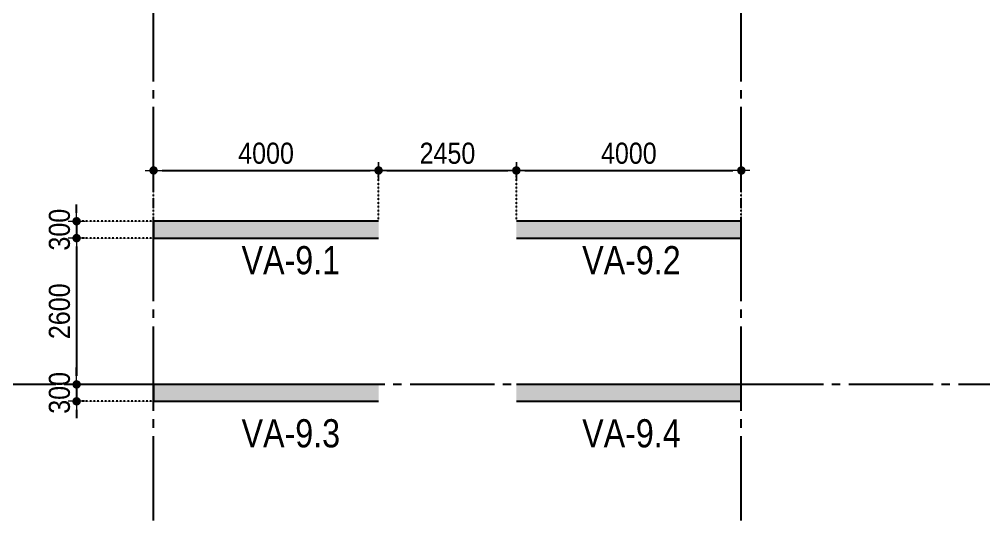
# Model space of a CAD drawing. Header units: millimetres. Extents: x -3973692 to -2843767, y 592734 to 838475.
# Drawn here: x -2938633 to -2921486, y 705192 to 714119 of the extents above; entities that cross this region are included whole.
import ezdxf
from ezdxf.enums import TextEntityAlignment as Align

# ---------------------------------------------------------------- set-up
doc = ezdxf.new("R2010")
doc.units = ezdxf.units.MM
doc.header["$MEASUREMENT"] = 0
doc.header["$PDMODE"] = 3
doc.header["$PDSIZE"] = -20
for name, pattern in [('CHG_XX_Luoi truc-Block A$0$MB_Luoi truc-150-TWA$0$Center101', [13, 10, -1, 1, -1]), ('DIVIDE2', [15.87499999999999, 6.349999999999998, -3.174999999999998, 0, -3.174999999999998, 0, -3.174999999999998]), ('HIDDEN5', [2.8375, 1.25, -1.5875])]:
    doc.linetypes.add(name, pattern=pattern)
doc.layers.get('0').update_dxf_attribs({"lineweight": 9})
doc.layers.get('Defpoints').update_dxf_attribs({"color": 10, "lineweight": 0})
for name, color, linetype, lineweight in [("'S_General_Dim_1", 1, 'Continuous', 18), ("'S_General_Divide_3 Intermediate", 3, 'DIVIDE2', 40), ('CHG_XX_Cot_Block A-T8-15$0$DBAO', 3, 'Continuous', 13), ('TEXT', 7, 'Continuous', 15)]:
    doc.layers.add(name, color=color, linetype=linetype, lineweight=lineweight)
for name, color, linetype in [('CHG_XX_Cot_Block A-T8-15$0$mb_cot tang 4-8 twa$0$Concrete Hatch', 218, 'Continuous'), ('CHG_XX_Cot_Block A-T8-15$0$mb_cot tang 4-8 twa$0$Concrete Line', 6, 'Continuous'), ('CHG_XX_Cot_Block A-T8-15$0$mb_cot tang 4-8 twa$0$Concrete Solid', 216, 'Continuous'), ('CHG_XX_Luoi truc-Block A$0$MB_Luoi truc-150-TWA$0$Grid', 34, 'Continuous'), ('CHG_XX_Luoi truc-Block A$0$MB_Luoi truc-150-TWA$0$Grid Line', 251, 'CHG_XX_Luoi truc-Block A$0$MB_Luoi truc-150-TWA$0$Center101')]:
    doc.layers.add(name, color=color, linetype=linetype)
doc.styles.add('arial', font='arial.ttf', dxfattribs={"width": 0.85})
doc.styles.add('CHG_XX_Luoi truc-Block A$0$MB_Luoi truc-150-TWA$0$Grid A-F$0$VNI-HelveCB', font='')
doc.styles.add('TTP-HelCon', font='')
doc.styles.get('CHG_XX_Luoi truc-Block A$0$MB_Luoi truc-150-TWA$0$Grid A-F$0$VNI-HelveCB').set_extended_font_data('VNI-Helve-Condense', bold=True)
doc.styles.get('TTP-HelCon').set_extended_font_data('VNI-Helve-Condense')
doc.dimstyles.new('150', dxfattribs={"dimscale": 150, "dimtxt": 2.5, "dimasz": 1, "dimexe": 0, "dimexo": 0, "dimgap": 0.75, "dimtad": 1, "dimdec": 0, "dimzin": 9, "dimdsep": 46, "dimtxsty": 'arial', "dimblk1": 'DIMDOT', "dimblk2": 'DIMDOT', "dimsah": 1, "dimcen": 2, "dimdle": 3, "dimclre": 8, "dimclrt": 2, "dimadec": 0, "dimazin": 0, "dimtfac": 1, "dimtdec": 0, "dimtix": 1, "dimtmove": 2, "dimatfit": 3, "dimldrblk": 'DIMPIJL', "dimfxl": 1, "dimtvp": 1.8, "dimtolj": 1, "dimtzin": 0, "dimarcsym": 0})

# ---------------------------------------------------------------- blocks, each defined once
blk = doc.blocks.new('*U3016')
at = {"layer": 'CHG_XX_Luoi truc-Block A$0$MB_Luoi truc-150-TWA$0$Grid Line'}
blk.add_line((0, 0), (0, 467.0000000000001), dxfattribs=at)
at = {"layer": 'CHG_XX_Luoi truc-Block A$0$MB_Luoi truc-150-TWA$0$Grid', "lineweight": -2, "style": 'CHG_XX_Luoi truc-Block A$0$MB_Luoi truc-150-TWA$0$Grid A-F$0$VNI-HelveCB'}
for tag, p in [('GRIDSUB', (0, 476.0000000000001)), ('GRID', (0, -9))]:
    blk.add_attdef(tag, text='', height=5, dxfattribs=at).set_placement(p, align=Align.MIDDLE)
blk = doc.blocks.new('*U3014')
at = {"layer": 'CHG_XX_Luoi truc-Block A$0$MB_Luoi truc-150-TWA$0$Grid Line'}
blk.add_line((0, 0), (0, 404), dxfattribs=at)
at = {"layer": 'CHG_XX_Luoi truc-Block A$0$MB_Luoi truc-150-TWA$0$Grid', "lineweight": -2, "style": 'CHG_XX_Luoi truc-Block A$0$MB_Luoi truc-150-TWA$0$Grid A-F$0$VNI-HelveCB'}
for tag, p in [('GRIDSUB', (0, 413)), ('GRID', (0, -9))]:
    blk.add_attdef(tag, text='', height=5, dxfattribs=at).set_placement(p, align=Align.MIDDLE)
blk = doc.blocks.new('CHG_XX_Luoi truc-Block A')
at = {"layer": 'CHG_XX_Luoi truc-Block A$0$MB_Luoi truc-150-TWA$0$Grid', "xscale": 150, "yscale": 150, "zscale": 150}
for p in [(12250, 87440.67921933654), (22700, 87440.67921933654)]:
    blk.add_blockref('*U3016', p, dxfattribs=at)
at = {"layer": 'CHG_XX_Luoi truc-Block A$0$MB_Luoi truc-150-TWA$0$Grid', "xscale": -150, "yscale": 150, "zscale": 150, "rotation": 90}
blk.add_blockref('*U3014', (57309.50927037185, 97659.63568854521), dxfattribs=at)
blk = doc.blocks.new('CHG_XX_Cot_Block A-T8-15')
at = {"layer": 'CHG_XX_Cot_Block A-T8-15$0$mb_cot tang 4-8 twa$0$Concrete Hatch'}
h = blk.add_hatch(dxfattribs=at)
h.set_pattern_fill('CONCRETE', color=256, scale=50, angle=180, style=0, pattern_type=2)
h.set_pattern_definition([(225, (8035902.261310224, 1186033.365384773), (176.7766952966368, -176.7766952966369), []), (225, (8035902.261310224, 1185983.365384773), (353.5533905932737, -353.5533905932738), []), (230, (8035902.261310224, 1186033.365384773), (-358.6300913003767, 31.3760674912976), [37.5, -412.5]), (175, (8035902.261310224, 1186033.365384773), (69.37566680649996, -376.0960668500059), [30, -330]), (280.4514, (8035872.375470225, 1186035.980054773), (-289.2546908570109, -344.7197710304767), [31.870095, -350.571056]), (226.1842, (8035902.261310224, 1185933.365384773), (-533.6205243128222, 82.75950716450912), [56.25, -618.75]), (276.6356, (8035857.792937725, 1185940.262038273), (-467.3313527743517, -487.0589354502208), [47.80514399999998, -525.8564999999996]), (171.1842, (8035902.261310224, 1185933.365384773), (-467.3309725668137, -487.0593004626622), [45, -495]), (201, (8035852.261310224, 1185958.365384773), (-298.4535260592309, 201.3094453326694), [37.49999999999999, -412.4999999999999]), (146, (8035852.261310224, 1185958.365384773), (-121.6576659607909, -362.5750225234265), [30, -329.9999999999999]), (251.4514, (8035827.390193724, 1185975.141187773), (-420.111314290745, -161.2652483549761), [31.870095, -350.5710559999999]), (217.5, (8035902.261310224, 1186033.365384773), (-6.079927658645355, -166.4469269156558), [0, -326, 0, -335, 0, -331.25]), (187.5, (8035902.261310224, 1186033.365384773), (-131.5347687210743, -197.2058559411801), [0, -191, 0, -318.4999999999999, 0, -126.25]), (147.4999999999999, (8036013.761310224, 1186033.365384773), (-266.9112180862045, 11.27743586718993), [0, -125, 0, -389.9999999999999, 0, -517.4999999999998]), (137.5, (8036063.761310224, 1186033.365384773), (-291.5930846711931, -50.05249116615878), [0, -162.5, 0, -259, 0, -367.5]), (180, (8035727.261310224, 1185858.365384773), (-1.071565949253934e-13, -875), [87.5, -787.5]), (180, (8035464.761310224, 1185683.365384773), (-1.071565949253934e-13, -875), [87.5, -787.5]), (180, (8035639.761310224, 1185333.365384773), (-1.071565949253934e-13, -875), [87.5, -350, 87.5, -350]), (270, (8035727.261310224, 1185858.365384773), (875, -1.607348923880901e-13), [87.5, -787.5]), (270, (8035639.761310224, 1185333.365384773), (875, -1.607348923880901e-13), [87.5, -787.5]), (270, (8035377.261310224, 1185683.365384773), (875, -1.607348923880901e-13), [87.5, -787.5]), (270, (8035202.261310224, 1185420.865384773), (875, -1.607348923880901e-13), [87.5, -787.5]), (315, (8035639.761310224, 1185858.365384773), (875.016357447105, -1.959764401049299e-13), [123.76, -1113.7]), (315, (8035552.261310224, 1185333.365384773), (875.016357447105, -1.959764401049299e-13), [123.76, -1113.7]), (225, (8035464.761310224, 1185683.365384773), (-1.959764401049299e-13, -875.016357447105), [123.76, -247.485, 123.76, -742.455]), (180, (8036077.261310224, 1186033.365384773), (-87.50000000000001, -87.49999999999999), [-175, 0])])
h.paths.add_polyline_path([(8031202.261310227, 1185833.365384773), (8031202.261310226, 1186133.365384773), (8027202.261310224, 1186133.365384773), (8027202.261310224, 1185833.365384773)])
h.paths.add_polyline_path([(8033652.261310224, 1186133.365384773), (8033652.261310225, 1185833.365384773), (8037652.261310224, 1185833.365384773), (8037652.261310224, 1186133.365384773)])
h = blk.add_hatch(dxfattribs=at)
h.set_pattern_fill('CONCRETE', color=256, scale=50, angle=180, style=0, pattern_type=2)
h.set_pattern_definition([(225, (8035902.261310224, 1183133.365384773), (176.7766952966368, -176.7766952966369), []), (225, (8035902.261310224, 1183083.365384773), (353.5533905932737, -353.5533905932738), []), (230, (8035902.261310224, 1183133.365384773), (-358.6300913003767, 31.3760674912976), [37.5, -412.5]), (175, (8035902.261310224, 1183133.365384773), (69.37566680649996, -376.0960668500059), [30, -330]), (280.4514, (8035872.375470225, 1183135.980054773), (-289.2546908570109, -344.7197710304767), [31.870095, -350.571056]), (226.1842, (8035902.261310224, 1183033.365384773), (-533.6205243128222, 82.75950716450912), [56.25, -618.75]), (276.6356, (8035857.792937725, 1183040.262038273), (-467.3313527743517, -487.0589354502208), [47.80514399999998, -525.8564999999996]), (171.1842, (8035902.261310224, 1183033.365384773), (-467.3309725668137, -487.0593004626622), [45, -495]), (201, (8035852.261310224, 1183058.365384773), (-298.4535260592309, 201.3094453326694), [37.49999999999999, -412.4999999999999]), (146, (8035852.261310224, 1183058.365384773), (-121.6576659607909, -362.5750225234265), [30, -329.9999999999999]), (251.4514, (8035827.390193724, 1183075.141187773), (-420.111314290745, -161.2652483549761), [31.870095, -350.5710559999999]), (217.5, (8035902.261310224, 1183133.365384773), (-6.079927658645355, -166.4469269156558), [0, -326, 0, -335, 0, -331.25]), (187.5, (8035902.261310224, 1183133.365384773), (-131.5347687210743, -197.2058559411801), [0, -191, 0, -318.4999999999999, 0, -126.25]), (147.4999999999999, (8036013.761310224, 1183133.365384773), (-266.9112180862045, 11.27743586718993), [0, -125, 0, -389.9999999999999, 0, -517.4999999999998]), (137.5, (8036063.761310224, 1183133.365384773), (-291.5930846711931, -50.05249116615878), [0, -162.5, 0, -259, 0, -367.5]), (180, (8035727.261310224, 1182958.365384773), (-1.071565949253934e-13, -875), [87.5, -787.5]), (180, (8035464.761310224, 1182783.365384773), (-1.071565949253934e-13, -875), [87.5, -787.5]), (180, (8035639.761310224, 1182433.365384773), (-1.071565949253934e-13, -875), [87.5, -350, 87.5, -350]), (270, (8035727.261310224, 1182958.365384773), (875, -1.607348923880901e-13), [87.5, -787.5]), (270, (8035639.761310224, 1182433.365384773), (875, -1.607348923880901e-13), [87.5, -787.5]), (270, (8035377.261310224, 1182783.365384773), (875, -1.607348923880901e-13), [87.5, -787.5]), (270, (8035202.261310224, 1182520.865384773), (875, -1.607348923880901e-13), [87.5, -787.5]), (315, (8035639.761310224, 1182958.365384773), (875.016357447105, -1.959764401049299e-13), [123.76, -1113.7]), (315, (8035552.261310224, 1182433.365384773), (875.016357447105, -1.959764401049299e-13), [123.76, -1113.7]), (225, (8035464.761310224, 1182783.365384773), (-1.959764401049299e-13, -875.016357447105), [123.76, -247.485, 123.76, -742.455]), (180, (8036077.261310224, 1183133.365384773), (-87.50000000000001, -87.49999999999999), [-175, 0])])
h.paths.add_polyline_path([(8033652.261310227, 1183233.365384773), (8033652.261310226, 1182933.365384773), (8037652.261310224, 1182933.365384773), (8037652.261310224, 1183233.365384773)])
h.paths.add_polyline_path([(8031202.261310224, 1182933.365384773), (8031202.261310225, 1183233.365384773), (8027202.261310224, 1183233.365384773), (8027202.261310224, 1182933.365384773)])
at = {"layer": 'CHG_XX_Cot_Block A-T8-15$0$mb_cot tang 4-8 twa$0$Concrete Solid'}
h = blk.add_hatch(color=256, dxfattribs=at)
h.paths.add_polyline_path([(8031202.261310225, 1185833.365384773), (8031202.261310226, 1186133.365384773), (8027202.261310224, 1186133.365384773), (8027202.261310224, 1185833.365384773)])
h.paths.add_polyline_path([(8033652.261310223, 1186133.365384773), (8033652.261310224, 1185833.365384773), (8037652.261310224, 1185833.365384773), (8037652.261310224, 1186133.365384773)])
h = blk.add_hatch(color=256, dxfattribs=at)
h.paths.add_polyline_path([(8033652.261310227, 1183233.365384773), (8033652.261310226, 1182933.365384773), (8037652.261310224, 1182933.365384773), (8037652.261310224, 1183233.365384773)])
h.paths.add_polyline_path([(8031202.261310224, 1182933.365384773), (8031202.261310225, 1183233.365384773), (8027202.261310224, 1183233.365384773), (8027202.261310224, 1182933.365384773)])
at = {"layer": 'CHG_XX_Cot_Block A-T8-15$0$mb_cot tang 4-8 twa$0$Concrete Line'}
for points in [[(8031202.261310225, 1186133.365384773), (8027202.261310224, 1186133.365384773), (8027202.261310224, 1185833.365384773), (8031202.261310225, 1185833.365384773)], [(8033652.261310225, 1185833.365384773), (8037652.261310224, 1185833.365384773), (8037652.261310224, 1186133.365384773), (8033652.261310225, 1186133.365384773)], [(8031202.261310225, 1183233.365384773), (8027202.261310224, 1183233.365384773), (8027202.261310224, 1182933.365384773), (8031202.261310225, 1182933.365384773)], [(8033652.261310225, 1182933.365384773), (8037652.261310224, 1182933.365384773), (8037652.261310224, 1183233.365384773), (8033652.261310225, 1183233.365384773)]]:
    blk.add_lwpolyline(points, dxfattribs=at)
at = {"layer": 'CHG_XX_Cot_Block A-T8-15$0$DBAO'}
blk.add_blockref('CHG_XX_Luoi truc-Block A', (8014952.261310224, 1085573.729690651), dxfattribs=at)
blk = doc.blocks.new('DIMDOT')
for p, q in [((1, 0), (-1, 0)), ((0, -1), (0, 1))]:
    blk.add_line(p, q)
at = {"const_width": 0.5}
blk.add_lwpolyline([(-0.25, 0, 1), (0.25, 0, 1)], format="xyb", close=True, dxfattribs=at)
blk = doc.blocks.new('*D750')
at = {"layer": "'S_General_Dim_1", "color": 0, "lineweight": -2, "transparency": 16777216}
for p, q in [((-2937613.751108725, 710680.6471381666), (-2937613.751108725, 710830.6471381666)), ((-2937613.751108725, 710530.6471381666), (-2937613.751108725, 710230.6471381666)), ((-2937613.751108725, 710080.6471381666), (-2937613.751108725, 709930.6471381666))]:
    blk.add_line(p, q, dxfattribs=at)
at = {"layer": "'S_General_Dim_1", "color": 8, "linetype": 'HIDDEN5', "lineweight": -2, "transparency": 16777216}
for p, q in [((-2936245.198556937, 710530.6471381666), (-2937613.751108725, 710530.6471381666)), ((-2936245.198556937, 710230.6471381666), (-2937613.751108725, 710230.6471381666))]:
    blk.add_line(p, q, dxfattribs=at)
at = {"layer": 'Defpoints', "color": 0, "transparency": 16777216}
for p in [(-2936245.198556937, 710530.6471381666), (-2937613.751108725, 710230.6471381666), (-2936245.198556937, 710230.6471381666)]:
    blk.add_point(p, dxfattribs=at)
at = {"layer": "'S_General_Dim_1", "color": 0, "lineweight": -2, "transparency": 16777216, "xscale": 150, "yscale": 150, "zscale": 150}
for p, rotation in [((-2937613.751108725, 710530.6471381666), 270), ((-2937613.751108725, 710230.6471381666), 90)]:
    blk.add_blockref('DIMDOT', p, dxfattribs=dict(at, rotation=rotation))
at = {"layer": "'S_General_Dim_1", "color": 2, "transparency": 16777216, "insert": (-2937917.843878165, 710380.6471381674), "char_height": 375, "attachment_point": 5, "rotation": 90, "style": 'arial'}
blk.add_mtext('\\A1;300', dxfattribs=at)
blk = doc.blocks.new('DIMPIJL')
at = {"linetype": 'ByBlock'}
blk.add_solid([(-2.5, 0.4166666666666686), (-2.5, -0.4166666666666686), (0, 0)], dxfattribs=at)
blk = doc.blocks.new('*D751')
at = {"layer": "'S_General_Dim_1", "color": 8, "linetype": 'HIDDEN5', "lineweight": -2, "transparency": 16777216}
for p, q in [((-2936245.198556937, 710230.6471381666), (-2937613.751108726, 710230.6471381666)), ((-2936245.198556937, 707630.6471381313), (-2937613.751108726, 707630.6471381313))]:
    blk.add_line(p, q, dxfattribs=at)
at = {"layer": "'S_General_Dim_1", "color": 0, "lineweight": -2, "transparency": 16777216}
blk.add_line((-2937613.751108726, 710080.6471381666), (-2937613.751108726, 707780.6471381313), dxfattribs=at)
at = {"layer": 'Defpoints', "color": 0, "transparency": 16777216}
for p in [(-2936245.198556937, 710230.6471381666), (-2937613.751108726, 707630.6471381313), (-2936245.198556937, 707630.6471381313)]:
    blk.add_point(p, dxfattribs=at)
at = {"layer": "'S_General_Dim_1", "color": 0, "lineweight": -2, "transparency": 16777216, "xscale": 150, "yscale": 150, "zscale": 150}
for p, rotation in [((-2937613.751108726, 710230.6471381666), 90), ((-2937613.751108726, 707630.6471381313), 270)]:
    blk.add_blockref('DIMDOT', p, dxfattribs=dict(at, rotation=rotation))
at = {"layer": "'S_General_Dim_1", "color": 2, "transparency": 16777216, "insert": (-2937917.715979122, 708930.6471381497), "char_height": 375, "attachment_point": 5, "rotation": 90, "style": 'arial'}
blk.add_mtext('\\A1;2600', dxfattribs=at)
blk = doc.blocks.new('*D752')
at = {"layer": "'S_General_Dim_1", "color": 0, "lineweight": -2, "transparency": 16777216}
for p, q in [((-2937613.751108728, 707780.6471381313), (-2937613.751108728, 707930.6471381313)), ((-2937613.751108728, 707630.6471381313), (-2937613.751108728, 707330.6471381313)), ((-2937613.751108728, 707180.6471381313), (-2937613.751108728, 707030.6471381313))]:
    blk.add_line(p, q, dxfattribs=at)
at = {"layer": "'S_General_Dim_1", "color": 8, "linetype": 'HIDDEN5', "lineweight": -2, "transparency": 16777216}
for p, q in [((-2936245.198556937, 707630.6471381313), (-2937613.751108728, 707630.6471381313)), ((-2936245.198556937, 707330.6471381313), (-2937613.751108728, 707330.6471381313))]:
    blk.add_line(p, q, dxfattribs=at)
at = {"layer": 'Defpoints', "color": 0, "transparency": 16777216}
for p in [(-2936245.198556937, 707630.6471381313), (-2937613.751108728, 707330.6471381313), (-2936245.198556937, 707330.6471381313)]:
    blk.add_point(p, dxfattribs=at)
at = {"layer": "'S_General_Dim_1", "color": 0, "lineweight": -2, "transparency": 16777216, "xscale": 150, "yscale": 150, "zscale": 150}
for p, rotation in [((-2937613.751108728, 707630.6471381313), 270), ((-2937613.751108728, 707330.6471381313), 90)]:
    blk.add_blockref('DIMDOT', p, dxfattribs=dict(at, rotation=rotation))
at = {"layer": "'S_General_Dim_1", "color": 2, "transparency": 16777216, "insert": (-2937917.843878169, 707480.6471381321), "char_height": 375, "attachment_point": 5, "rotation": 90, "style": 'arial'}
blk.add_mtext('\\A1;300', dxfattribs=at)
blk = doc.blocks.new('*D753')
at = {"layer": "'S_General_Dim_1", "color": 8, "linetype": 'HIDDEN5', "lineweight": -2, "transparency": 16777216}
for p, q in [((-2936245.198556936, 710530.6471381666), (-2936245.198556936, 711432.9487470321)), ((-2932245.198556935, 710530.6471437085), (-2932245.198556935, 711432.9487470321))]:
    blk.add_line(p, q, dxfattribs=at)
at = {"layer": "'S_General_Dim_1", "color": 0, "lineweight": -2, "transparency": 16777216}
blk.add_line((-2936095.198556936, 711432.9487470321), (-2932395.198556935, 711432.9487470321), dxfattribs=at)
at = {"layer": 'Defpoints', "color": 0, "transparency": 16777216}
for p in [(-2932245.198556935, 711432.9487470321), (-2936245.198556936, 710530.6471381666), (-2932245.198556935, 710530.6471437085)]:
    blk.add_point(p, dxfattribs=at)
at = {"layer": "'S_General_Dim_1", "color": 0, "lineweight": -2, "transparency": 16777216, "xscale": 150, "yscale": 150, "zscale": 150, "rotation": 180}
blk.add_blockref('DIMDOT', (-2936245.198556936, 711432.9487470321), dxfattribs=at)
at = {"layer": "'S_General_Dim_1", "color": 0, "lineweight": -2, "transparency": 16777216, "xscale": 150, "yscale": 150, "zscale": 150}
blk.add_blockref('DIMDOT', (-2932245.198556935, 711432.9487470321), dxfattribs=at)
at = {"layer": "'S_General_Dim_1", "color": 2, "transparency": 16777216, "insert": (-2934245.198556936, 711736.9136174277), "char_height": 375, "attachment_point": 5, "style": 'arial'}
blk.add_mtext('\\A1;4000', dxfattribs=at)
blk = doc.blocks.new('a')
at = {"layer": 'TEXT', "color": 3, "style": 'TTP-HelCon'}
for s, p in [('VA-9.1', (13814.77799344109, -52632.25658231229)), ('VA-9.2', (19870.72149344115, -52632.25658231229)), ('VA-9.3', (13814.77799344109, -55708.26808231231)), ('VA-9.4', (19870.72149344115, -55708.26808231231))]:
    blk.add_text(s, height=500, dxfattribs=at).set_placement(p)
blk = doc.blocks.new('*D2386')
at = {"layer": "'S_General_Dim_1", "color": 8, "linetype": 'HIDDEN5', "lineweight": -2, "transparency": 16777216}
for p, q in [((-2932245.198556935, 710530.6471437085), (-2932245.198556935, 711432.9487470321)), ((-2929795.198556935, 710530.6471437085), (-2929795.198556935, 711432.9487470321))]:
    blk.add_line(p, q, dxfattribs=at)
at = {"layer": "'S_General_Dim_1", "color": 0, "lineweight": -2, "transparency": 16777216}
blk.add_line((-2932095.198556935, 711432.9487470321), (-2929945.198556935, 711432.9487470321), dxfattribs=at)
at = {"layer": 'Defpoints', "color": 0, "transparency": 16777216}
for p in [(-2929795.198556935, 711432.9487470321), (-2932245.198556935, 710530.6471437085), (-2929795.198556935, 710530.6471437085)]:
    blk.add_point(p, dxfattribs=at)
at = {"layer": "'S_General_Dim_1", "color": 0, "lineweight": -2, "transparency": 16777216, "xscale": 150, "yscale": 150, "zscale": 150, "rotation": 180}
blk.add_blockref('DIMDOT', (-2932245.198556935, 711432.9487470321), dxfattribs=at)
at = {"layer": "'S_General_Dim_1", "color": 0, "lineweight": -2, "transparency": 16777216, "xscale": 150, "yscale": 150, "zscale": 150}
blk.add_blockref('DIMDOT', (-2929795.198556935, 711432.9487470321), dxfattribs=at)
at = {"layer": "'S_General_Dim_1", "color": 2, "transparency": 16777216, "insert": (-2931020.198556935, 711736.9136174277), "char_height": 375, "attachment_point": 5, "style": 'arial'}
blk.add_mtext('\\A1;2450', dxfattribs=at)
blk = doc.blocks.new('*D2387')
at = {"layer": "'S_General_Dim_1", "color": 8, "linetype": 'HIDDEN5', "lineweight": -2, "transparency": 16777216}
for p, q in [((-2929795.198556935, 710530.6471437085), (-2929795.198556935, 711432.9487470321)), ((-2925795.198556936, 710530.6471437085), (-2925795.198556936, 711432.9487470321))]:
    blk.add_line(p, q, dxfattribs=at)
at = {"layer": "'S_General_Dim_1", "color": 0, "lineweight": -2, "transparency": 16777216}
blk.add_line((-2929645.198556935, 711432.9487470321), (-2925945.198556936, 711432.9487470321), dxfattribs=at)
at = {"layer": 'Defpoints', "color": 0, "transparency": 16777216}
for p in [(-2925795.198556936, 711432.9487470321), (-2929795.198556935, 710530.6471437085), (-2925795.198556936, 710530.6471437085)]:
    blk.add_point(p, dxfattribs=at)
at = {"layer": "'S_General_Dim_1", "color": 0, "lineweight": -2, "transparency": 16777216, "xscale": 150, "yscale": 150, "zscale": 150, "rotation": 180}
blk.add_blockref('DIMDOT', (-2929795.198556935, 711432.9487470321), dxfattribs=at)
at = {"layer": "'S_General_Dim_1", "color": 0, "lineweight": -2, "transparency": 16777216, "xscale": 150, "yscale": 150, "zscale": 150}
blk.add_blockref('DIMDOT', (-2925795.198556936, 711432.9487470321), dxfattribs=at)
at = {"layer": "'S_General_Dim_1", "color": 2, "transparency": 16777216, "insert": (-2927795.198556936, 711736.9136174277), "char_height": 375, "attachment_point": 5, "style": 'arial'}
blk.add_mtext('\\A1;4000', dxfattribs=at)

msp = doc.modelspace()

# ---------------------------------------------------------------- block references
at = {"layer": "'S_General_Divide_3 Intermediate"}
msp.add_blockref('CHG_XX_Cot_Block A-T8-15', (-10963447.45986716, -475602.7182410646), dxfattribs=at)
at = {"layer": 'TEXT'}
msp.add_blockref('a', (-2948495.198556936, 762221.0114495861), dxfattribs=at)

# ---------------------------------------------------------------- dimensions: what is measured, and where the dimension line sits
at = {"layer": "'S_General_Dim_1"}
for base, p1, p2, picture, middle in [((-2932245.198556935, 711432.9487470321), (-2936245.198556936, 710530.6471381666), (-2932245.198556935, 710530.6471437085), '*D753', (-2934245.198556936, 711736.9136174277)), ((-2929795.198556935, 711432.9487470321), (-2932245.198556935, 710530.6471437085), (-2929795.198556935, 710530.6471437085), '*D2386', (-2931020.198556935, 711736.9136174277)), ((-2925795.198556936, 711432.9487470321), (-2929795.198556935, 710530.6471437085), (-2925795.198556936, 710530.6471437085), '*D2387', (-2927795.198556936, 711736.9136174277))]:
    dim = msp.add_linear_dim(base=base, p1=p1, p2=p2, dimstyle='150', dxfattribs=at)
    dim.commit()
    dim.dimension.update_dxf_attribs({"geometry": picture, "text_midpoint": middle})
for base, p1, p2, picture, middle in [((-2937613.751108725, 710230.6471381666), (-2936245.198556936, 710530.6471381664), (-2936245.198556936, 710230.6471381664), '*D750', (-2937917.843878165, 710380.6471381674)), ((-2937613.751108726, 707630.6471381313), (-2936245.198556936, 710230.6471381664), (-2936245.198556936, 707630.6471381311), '*D751', (-2937917.715979122, 708930.6471381497)), ((-2937613.751108728, 707330.6471381313), (-2936245.198556936, 707630.6471381311), (-2936245.198556936, 707330.6471381311), '*D752', (-2937917.843878169, 707480.6471381321))]:
    dim = msp.add_linear_dim(base=base, p1=p1, p2=p2, angle=90, dimstyle='150', dxfattribs=at)
    dim.commit()
    dim.dimension.update_dxf_attribs({"geometry": picture, "text_midpoint": middle})

doc.saveas('drawing.dxf')
